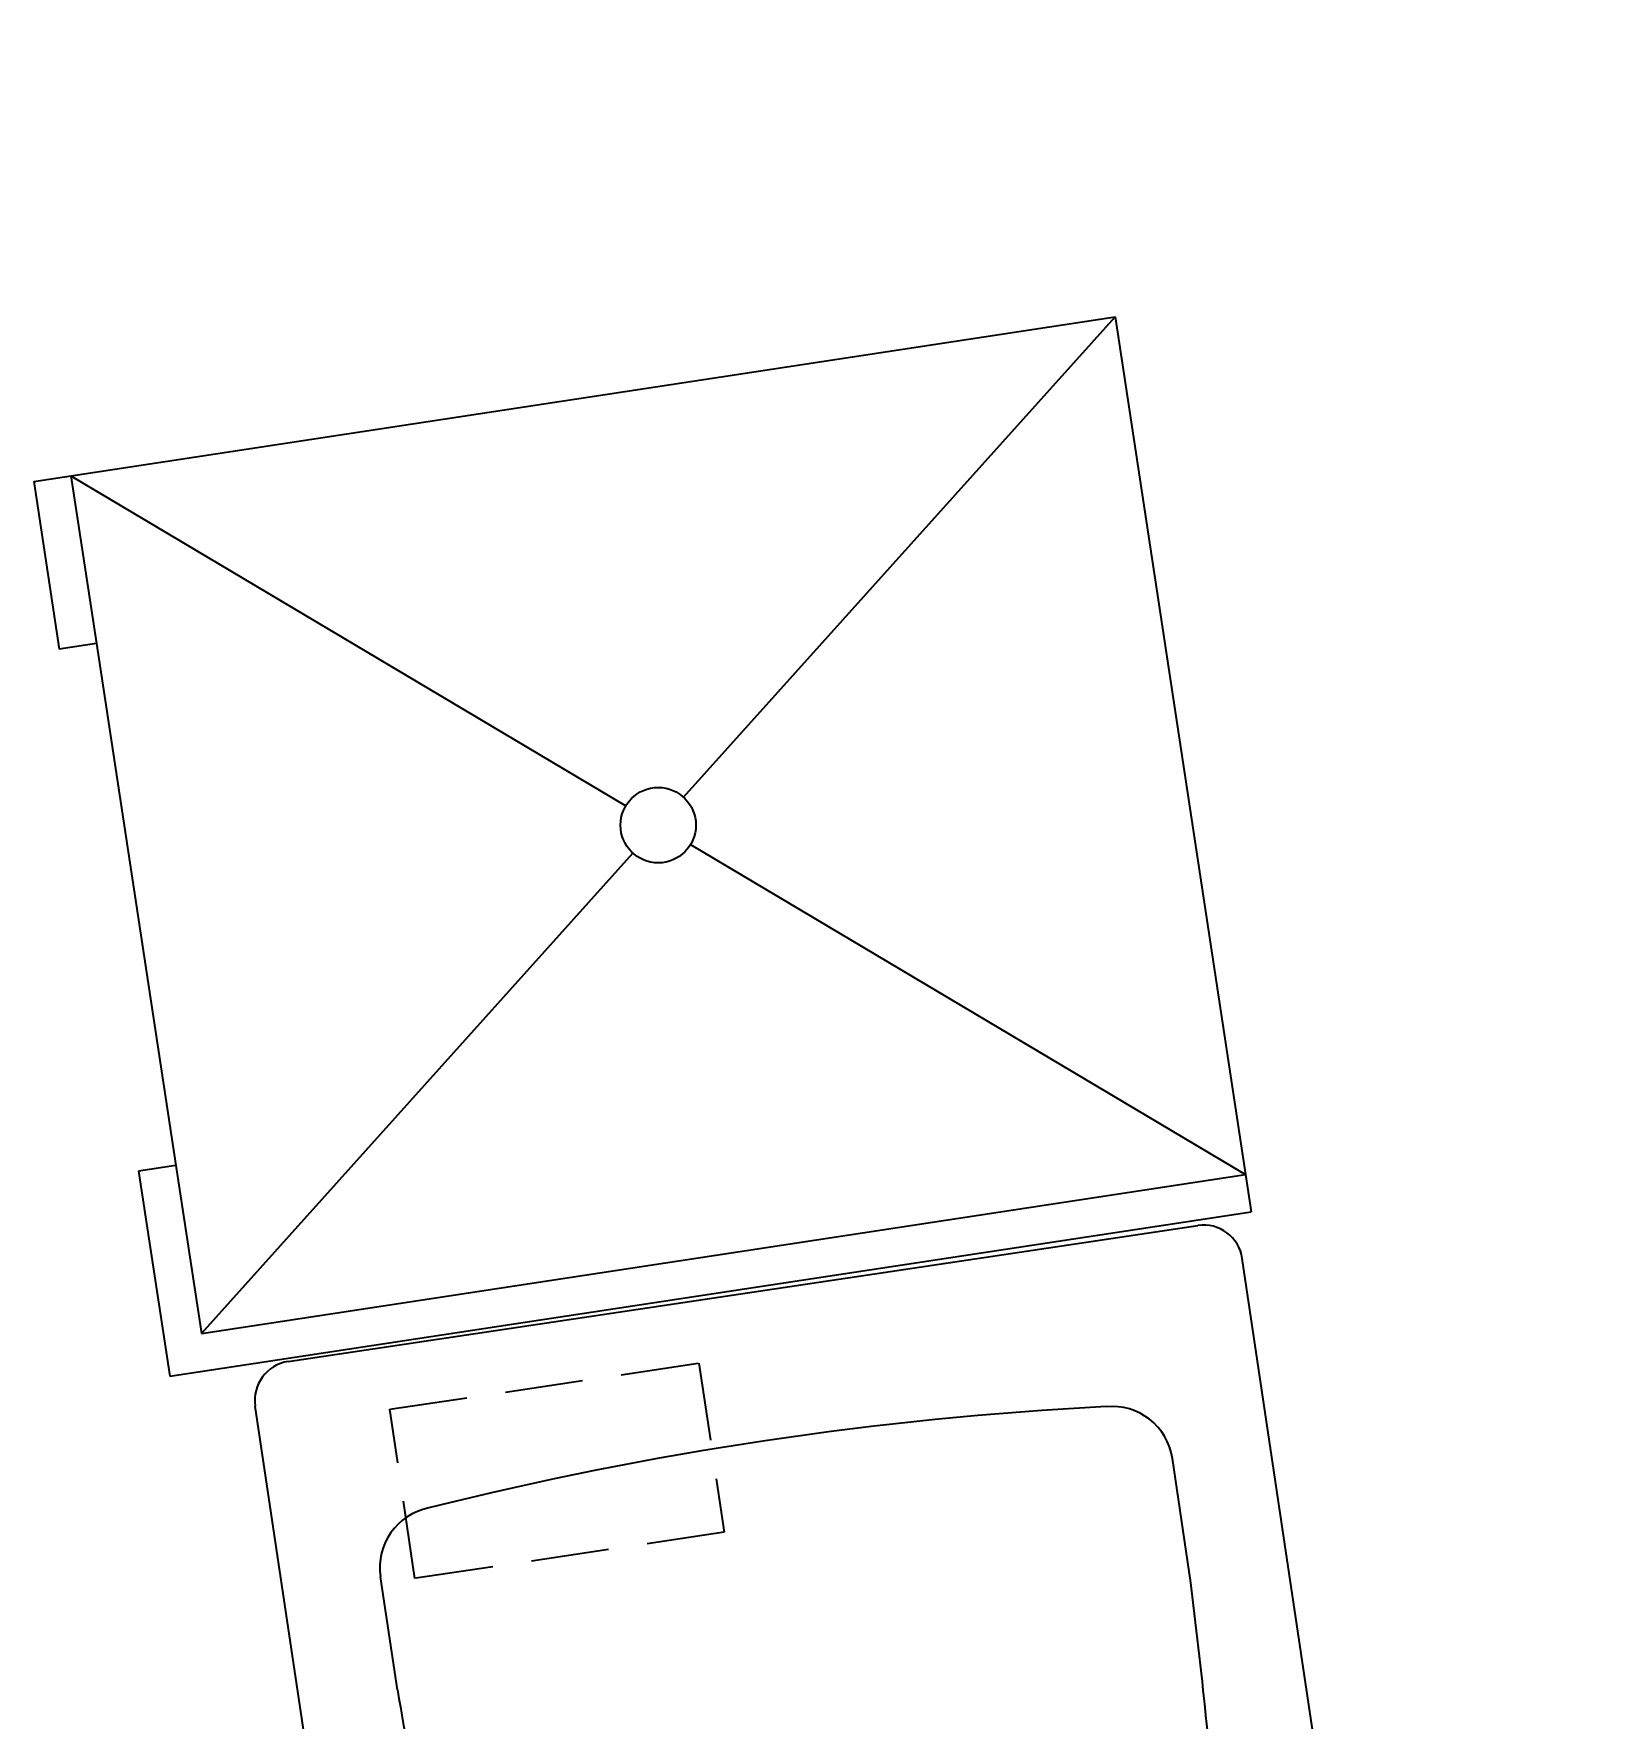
# Model space of a CAD drawing. Header units: inches. Extents: x 49 to 4147, y 45 to 8713.
# Drawn here: x 2896.9 to 2956.6, y 245.9 to 310.2 of the extents above; entities that cross this region are included whole.
import ezdxf

# ---------------------------------------------------------------- set-up
doc = ezdxf.new("R2010")
doc.units = ezdxf.units.IN
doc.header["$LTSCALE"] = 10
doc.header["$MEASUREMENT"] = 0
doc.linetypes.add('HIDDEN', pattern=[0.375, 0.25, -0.125])
doc.layers.add('app-u4', color=7, linetype='Continuous')
doc.layers.add('dim-u4', color=7, linetype='Continuous')
doc.layers.get('0').off()
doc.styles.get("Standard").update_dxf_attribs({"font": 'arial.ttf'})
doc.dimstyles.get("Standard").update_dxf_attribs({"dimtxt": 12, "dimasz": 12, "dimexe": 0.18, "dimexo": 0.0625, "dimgap": 0.09, "dimtad": 0, "dimtih": 1, "dimtoh": 1, "dimdec": 3, "dimzin": 0, "dimdsep": 46, "dimlunit": 4, "dimtxsty": 'Standard', "dimcen": 0.09, "dimadec": 0, "dimazin": 0, "dimtfac": 1, "dimtdec": 3, "dimtofl": 0, "dimtmove": 0, "dimatfit": 3, "dimfxl": 1, "dimtolj": 1, "dimtzin": 0, "dimarcsym": 0})

# ---------------------------------------------------------------- blocks, each defined once
blk = doc.blocks.new('A$C21662515')
for p, q in [((1.263, 32), (64.737, 32)), ((66, 30.747), (66, 1.253)), ((55.061, 28.836), (58.733, 28.836)), ((55.061, 3.164), (58.733, 3.164)), ((1.263, 0), (64.737, 0))]:
    blk.add_line(p, q)
at = {"linetype": 'HIDDEN'}
for p, q in [((58.515, 27.753), (63.998, 27.753)), ((58.515, 17.725), (58.515, 27.753)), ((63.998, 27.753), (63.998, 17.725)), ((63.998, 17.725), (58.515, 17.725))]:
    blk.add_line(p, q, dxfattribs=at)
for centre, radius, start, end in [((64.737, 30.738), 1.263, 0.4367, 90), ((58.825, -154.141), 183.016, 91.17825, 93.91605), ((58.733, 26.881), 1.955, 2.8897, 90), ((-51.759, 16), 112.98, 354.42328, 5.57672), ((58.733, 5.119), 1.955, 270, 357.1103), ((58.825, 186.141), 183.016, 266.08395, 268.82175), ((64.737, 1.263), 1.263, 270, 359.5633)]:
    blk.add_arc(centre, radius, start, end)
at = {"flags": 8}
for tag, p in [('MODELNUMBER', (33, 16)), ('TRADENAME', (33, 15.998)), ('PRODUCT', (33, 15.997)), ('MATERIAL', (33, 15.995))]:
    blk.add_attdef(tag, p, '', height=0.001, dxfattribs=at)
blk = doc.blocks.new('*D205')
at = {"layer": 'Defpoints', "color": 0, "transparency": 16777216}
for p in [(2935.956, 430.658), (3026.428, 194.366), (2974.508, 186.179)]:
    blk.add_point(p, dxfattribs=at)
at = {"layer": 'dim-u4', "color": 0, "lineweight": -2, "transparency": 16777216}
for p, q in [((2936.018, 430.668), (2988.054, 438.873)), ((2989.746, 426.992), (3004.907, 330.847)), ((3024.559, 206.22), (3009.398, 302.364)), ((2974.57, 186.189), (3026.606, 194.394))]:
    blk.add_line(p, q, dxfattribs=at)
at = {"layer": 'dim-u4', "color": 0, "transparency": 16777216}
for points in [[(2991.721, 427.303), (2987.77, 426.68), (2987.877, 438.845)], [(3026.535, 206.531), (3022.584, 205.908), (3026.428, 194.366)]]:
    blk.add_solid(points, dxfattribs=at)
at = {"layer": 'dim-u4', "color": 0, "transparency": 16777216, "insert": (3007.152, 316.606), "char_height": 12, "attachment_point": 5}
blk.add_mtext('\\A1;20\'-7{\\H1.000000x;\\S1/2;}"', dxfattribs=at)

msp = doc.modelspace()

# ---------------------------------------------------------------- linework, layer by layer
at = {"layer": 'app-u4'}
for p, q in [((2896.91058, 293.15083), (2938.19623, 299.42715)), ((2921.71682, 281.09619), (2938.19623, 299.42715)), ((2938.19623, 299.42715), (2943.39043, 265.25971)), ((2898.33422, 293.36726), (2899.30813, 286.96086)), ((2898.33422, 293.36726), (2919.51665, 280.76171)), ((2896.91058, 293.15083), (2897.88449, 286.74444)), ((2899.30813, 286.96086), (2897.88449, 286.74444)), ((2899.30813, 286.96086), (2902.33808, 267.02986)), ((2921.99157, 279.2889), (2943.174, 266.68336)), ((2903.31199, 260.62346), (2919.7914, 278.95443)), ((2902.33808, 267.02986), (2900.91444, 266.81343)), ((2902.33808, 267.02986), (2903.31199, 260.62346)), ((2900.91444, 266.81343), (2902.10477, 258.98339)), ((2903.31199, 260.62346), (2943.174, 266.68336)), ((2902.10477, 258.98339), (2943.39043, 265.25971))]:
    msp.add_line(p, q, dxfattribs=at)
msp.add_circle((2920.75411, 280.02531), 1.44, dxfattribs=at)

# ---------------------------------------------------------------- block references
at = {"layer": 'app-u4', "xscale": 1.1907, "yscale": 1.1907, "zscale": 1.1907, "rotation": 98.49999999995507}
msp.add_blockref('A$C21662515', (2954.44845, 187.24284), dxfattribs=at)

# ---------------------------------------------------------------- dimensions: what is measured, and where the dimension line sits
at = {"layer": 'dim-u4'}
dim = msp.add_aligned_dim(p1=(2935.95613, 430.65791), p2=(2974.50801, 186.17887), distance=52.56198, dimstyle='Standard', dxfattribs=at)
dim.commit()
dim.dimension.update_dxf_attribs({"geometry": '*D205', "text_midpoint": (3007.15249, 316.60571)})

doc.saveas('drawing.dxf')
